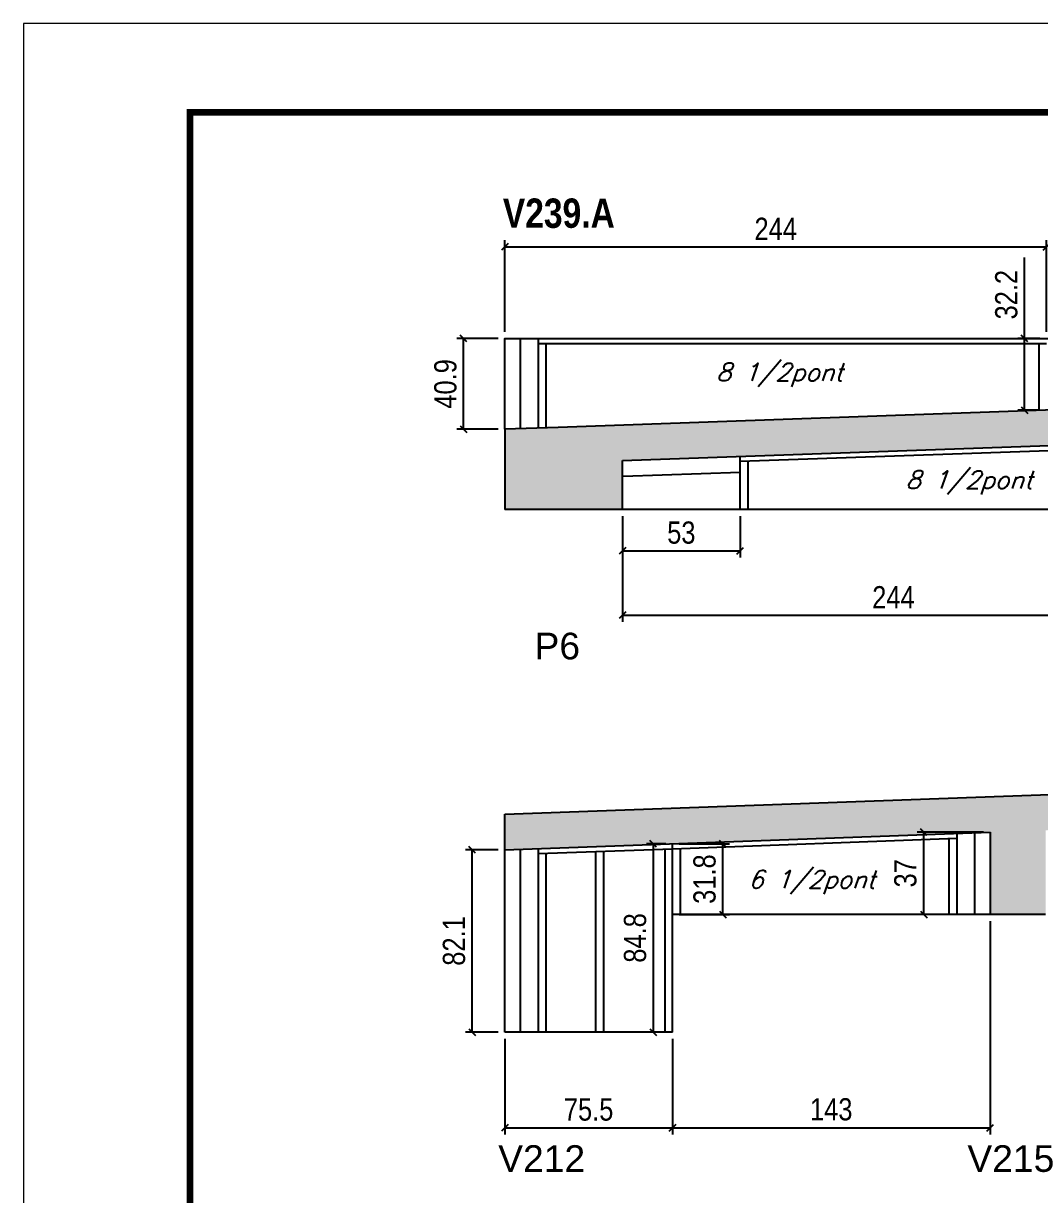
# Model space of a CAD drawing. Extents: x 2603 to 22413, y 1253 to 30260.
# Drawn here: x 7358 to 7816, y 15558 to 16086 of the extents above; entities that cross this region are included whole.
import ezdxf

# ---------------------------------------------------------------- set-up
doc = ezdxf.new("R2010")
doc.units = 0
doc.linetypes.add('DASHED', pattern=[0.75, 0.5, -0.25])
for name, color, linetype in [('5', 5, 'Continuous'), ('COTA', 241, 'Continuous'), ('NOMENCLATURA', 7, 'Continuous'), ('Painéis', 200, 'Continuous'), ('SARR_2.2x7', 40, 'Continuous'), ('SARR_3.5x7', 81, 'Continuous'), ('texto', 7, 'Continuous')]:
    doc.layers.add(name, color=color, linetype=linetype)
doc.layers.add('Folhas', color=255, linetype='Continuous', lineweight=9)
doc.layers.add('SARRAFO DE PRESSAO', color=251, linetype='DASHED', lineweight=9)
doc.styles.add('COTA TECNICA', font='techl___.ttf', dxfattribs={"height": 10})
doc.styles.add('Romans', font='romans.shx')
doc.styles.get("Standard").update_dxf_attribs({"font": 'arial.ttf'})
doc.styles.add('TECNICA', font='techb___.ttf', dxfattribs={"height": 10})
doc.dimstyles.new('PAINEL', dxfattribs={"dimtxt": 10, "dimasz": 3, "dimexe": 3, "dimexo": 3, "dimgap": 3, "dimtad": 1, "dimdec": 1, "dimzin": 12, "dimdsep": 46, "dimtxsty": 'COTA TECNICA', "dimblk1": 'OBLIQUE', "dimblk2": 'OBLIQUE', "dimsah": 1, "dimcen": 0.9, "dimclrd": 4, "dimclre": 4, "dimclrt": 240, "dimadec": 1, "dimazin": 3, "dimtfac": 1, "dimtdec": 1, "dimtmove": 0, "dimatfit": 3, "dimfxl": 1, "dimtolj": 1, "dimtzin": 12, "dimarcsym": 0})

# ---------------------------------------------------------------- blocks, each defined once
blk = doc.blocks.new('9999999999')
at = {"layer": 'Folhas'}
blk.add_lwpolyline([(98138.98, 34190.21), (99623.98, 34190.21), (99623.98, 35240.21), (98138.98, 35240.21)], close=True, dxfattribs=at)
at = {"layer": 'Folhas', "color": 30, "const_width": 3}
blk.add_lwpolyline([(98213.98, 34230.21), (99583.98, 34230.21), (99583.98, 35200.21), (98213.98, 35200.21)], close=True, dxfattribs=at)
blk = doc.blocks.new('_Oblique')
at = {"color": 0, "linetype": 'ByBlock', "lineweight": -2}
blk.add_line((-0.5, -0.5), (0.5, 0.5), dxfattribs=at)
blk = doc.blocks.new('*D1753')
at = {"layer": 'COTA', "color": 4, "linetype": 'ByBlock', "lineweight": -2, "transparency": 16777216}
for p, q in [((7790.21, 15722.03), (7760.36, 15722.03)), ((7763.36, 15685.03), (7763.36, 15722.03)), ((7790.21, 15685.03), (7760.36, 15685.03))]:
    blk.add_line(p, q, dxfattribs=at)
at = {"layer": 'Defpoints', "color": 0, "linetype": 'ByBlock', "transparency": 16777216}
for p in [(7763.36, 15722.03), (7793.21, 15722.03), (7793.21, 15685.03)]:
    blk.add_point(p, dxfattribs=at)
at = {"layer": 'COTA', "color": 4, "linetype": 'ByBlock', "lineweight": -2, "transparency": 16777216, "xscale": 3, "yscale": 3, "zscale": 3}
for p, rotation in [((7763.36, 15722.03), 90), ((7763.36, 15685.03), 270)]:
    blk.add_blockref('_Oblique', p, dxfattribs=dict(at, rotation=rotation))
at = {"layer": 'COTA', "color": 240, "linetype": 'ByBlock', "transparency": 16777216, "insert": (7755.14, 15703.53), "char_height": 10, "attachment_point": 5, "rotation": 90, "style": 'COTA TECNICA'}
blk.add_mtext('\\A1;37', dxfattribs=at)
blk = doc.blocks.new('*D1758')
at = {"layer": 'COTA', "color": 4, "linetype": 'ByBlock', "lineweight": -2, "transparency": 16777216}
for p, q in [((7574.71, 15629.03), (7574.71, 15585.98)), ((7650.21, 15629.03), (7650.21, 15585.98)), ((7574.71, 15588.98), (7650.21, 15588.98))]:
    blk.add_line(p, q, dxfattribs=at)
at = {"layer": 'Defpoints', "color": 0, "linetype": 'ByBlock', "transparency": 16777216}
for p in [(7574.71, 15632.03), (7650.21, 15632.03), (7650.21, 15588.98)]:
    blk.add_point(p, dxfattribs=at)
at = {"layer": 'COTA', "color": 4, "linetype": 'ByBlock', "lineweight": -2, "transparency": 16777216, "xscale": 3, "yscale": 3, "zscale": 3, "rotation": 180}
blk.add_blockref('_Oblique', (7574.71, 15588.98), dxfattribs=at)
at = {"layer": 'COTA', "color": 4, "linetype": 'ByBlock', "lineweight": -2, "transparency": 16777216, "xscale": 3, "yscale": 3, "zscale": 3}
blk.add_blockref('_Oblique', (7650.21, 15588.98), dxfattribs=at)
at = {"layer": 'COTA', "color": 240, "linetype": 'ByBlock', "transparency": 16777216, "insert": (7612.46, 15597.09), "char_height": 10, "attachment_point": 5, "style": 'COTA TECNICA'}
blk.add_mtext('\\A1;75.5', dxfattribs=at)
blk = doc.blocks.new('*D1759')
at = {"layer": 'COTA', "color": 4, "linetype": 'ByBlock', "lineweight": -2, "transparency": 16777216}
for p, q in [((7793.21, 15682.03), (7793.21, 15585.98)), ((7650.21, 15629.03), (7650.21, 15585.98)), ((7650.21, 15588.98), (7793.21, 15588.98))]:
    blk.add_line(p, q, dxfattribs=at)
at = {"layer": 'Defpoints', "color": 0, "linetype": 'ByBlock', "transparency": 16777216}
for p in [(7793.21, 15685.03), (7650.21, 15632.03), (7793.21, 15588.98)]:
    blk.add_point(p, dxfattribs=at)
at = {"layer": 'COTA', "color": 4, "linetype": 'ByBlock', "lineweight": -2, "transparency": 16777216, "xscale": 3, "yscale": 3, "zscale": 3, "rotation": 180}
blk.add_blockref('_Oblique', (7650.21, 15588.98), dxfattribs=at)
at = {"layer": 'COTA', "color": 4, "linetype": 'ByBlock', "lineweight": -2, "transparency": 16777216, "xscale": 3, "yscale": 3, "zscale": 3}
blk.add_blockref('_Oblique', (7793.21, 15588.98), dxfattribs=at)
at = {"layer": 'COTA', "color": 240, "linetype": 'ByBlock', "transparency": 16777216, "insert": (7721.71, 15597.2), "char_height": 10, "attachment_point": 5, "style": 'COTA TECNICA'}
blk.add_mtext('\\A1;143', dxfattribs=at)
blk = doc.blocks.new('*D1760')
at = {"layer": 'COTA', "color": 4, "linetype": 'ByBlock', "lineweight": -2, "transparency": 16777216}
for p, q in [((7647.21, 15716.83), (7638.5, 15716.83)), ((7641.5, 15716.83), (7641.5, 15632.03)), ((7647.21, 15632.03), (7638.5, 15632.03))]:
    blk.add_line(p, q, dxfattribs=at)
at = {"layer": 'Defpoints', "color": 0, "linetype": 'ByBlock', "transparency": 16777216}
for p in [(7650.21, 15716.83), (7641.5, 15632.03), (7650.21, 15632.03)]:
    blk.add_point(p, dxfattribs=at)
at = {"layer": 'COTA', "color": 4, "linetype": 'ByBlock', "lineweight": -2, "transparency": 16777216, "xscale": 3, "yscale": 3, "zscale": 3}
for p, rotation in [((7641.5, 15716.83), 90), ((7641.5, 15632.03), 270)]:
    blk.add_blockref('_Oblique', p, dxfattribs=dict(at, rotation=rotation))
at = {"layer": 'COTA', "color": 240, "linetype": 'ByBlock', "transparency": 16777216, "insert": (7633.41, 15674.43), "char_height": 10, "attachment_point": 5, "rotation": 90, "style": 'COTA TECNICA'}
blk.add_mtext('\\A1;84.8', dxfattribs=at)
blk = doc.blocks.new('*D1761')
at = {"layer": 'COTA', "color": 4, "linetype": 'ByBlock', "lineweight": -2, "transparency": 16777216}
for p, q in [((7653.21, 15716.83), (7675.94, 15716.83)), ((7672.94, 15685.03), (7672.94, 15716.83)), ((7653.21, 15685.03), (7675.94, 15685.03))]:
    blk.add_line(p, q, dxfattribs=at)
at = {"layer": 'Defpoints', "color": 0, "linetype": 'ByBlock', "transparency": 16777216}
for p in [(7650.21, 15716.83), (7672.94, 15716.83), (7650.21, 15685.03)]:
    blk.add_point(p, dxfattribs=at)
at = {"layer": 'COTA', "color": 4, "linetype": 'ByBlock', "lineweight": -2, "transparency": 16777216, "xscale": 3, "yscale": 3, "zscale": 3}
for p, rotation in [((7672.94, 15716.83), 90), ((7672.94, 15685.03), 270)]:
    blk.add_blockref('_Oblique', p, dxfattribs=dict(at, rotation=rotation))
at = {"layer": 'COTA', "color": 240, "linetype": 'ByBlock', "transparency": 16777216, "insert": (7664.7, 15700.93), "char_height": 10, "attachment_point": 5, "rotation": 90, "style": 'COTA TECNICA'}
blk.add_mtext('\\A1;31.8', dxfattribs=at)
blk = doc.blocks.new('*D1762')
at = {"layer": 'COTA', "color": 4, "linetype": 'ByBlock', "lineweight": -2, "transparency": 16777216}
for p, q in [((7571.71, 15714.09), (7556.97, 15714.09)), ((7559.97, 15632.03), (7559.97, 15714.09)), ((7571.71, 15632.03), (7556.97, 15632.03))]:
    blk.add_line(p, q, dxfattribs=at)
at = {"layer": 'Defpoints', "color": 0, "linetype": 'ByBlock', "transparency": 16777216}
for p in [(7559.97, 15714.09), (7574.71, 15714.09), (7574.71, 15632.03)]:
    blk.add_point(p, dxfattribs=at)
at = {"layer": 'COTA', "color": 4, "linetype": 'ByBlock', "lineweight": -2, "transparency": 16777216, "xscale": 3, "yscale": 3, "zscale": 3}
for p, rotation in [((7559.97, 15714.09), 90), ((7559.97, 15632.03), 270)]:
    blk.add_blockref('_Oblique', p, dxfattribs=dict(at, rotation=rotation))
at = {"layer": 'COTA', "color": 240, "linetype": 'ByBlock', "transparency": 16777216, "insert": (7551.87, 15673.06), "char_height": 10, "attachment_point": 5, "rotation": 90, "style": 'COTA TECNICA'}
blk.add_mtext('\\A1;82.1', dxfattribs=at)
blk = doc.blocks.new('*D1421')
at = {"layer": 'COTA', "color": 4, "linetype": 'ByBlock', "lineweight": -2, "transparency": 16777216}
for p, q in [((7571.71, 15944.36), (7553.14, 15944.36)), ((7556.14, 15903.51), (7556.14, 15944.36)), ((7571.71, 15903.51), (7553.14, 15903.51))]:
    blk.add_line(p, q, dxfattribs=at)
at = {"layer": 'Defpoints', "color": 0, "linetype": 'ByBlock', "transparency": 16777216}
for p in [(7556.14, 15944.36), (7574.71, 15944.36), (7574.71, 15903.51)]:
    blk.add_point(p, dxfattribs=at)
at = {"layer": 'COTA', "color": 4, "linetype": 'ByBlock', "lineweight": -2, "transparency": 16777216, "xscale": 3, "yscale": 3, "zscale": 3}
for p, rotation in [((7556.14, 15944.36), 90), ((7556.14, 15903.51), 270)]:
    blk.add_blockref('_Oblique', p, dxfattribs=dict(at, rotation=rotation))
at = {"layer": 'COTA', "color": 240, "linetype": 'ByBlock', "transparency": 16777216, "insert": (7548.01, 15923.93), "char_height": 10, "attachment_point": 5, "rotation": 90, "style": 'COTA TECNICA'}
blk.add_mtext('\\A1;40.9', dxfattribs=at)
blk = doc.blocks.new('*D1422')
at = {"layer": 'COTA', "color": 4, "linetype": 'ByBlock', "lineweight": -2, "transparency": 16777216}
for p, q in [((7808.79, 15944.36), (7808.79, 15980.89)), ((7815.71, 15944.36), (7805.79, 15944.36)), ((7808.79, 15912.16), (7808.79, 15944.36)), ((7815.71, 15912.16), (7805.79, 15912.16))]:
    blk.add_line(p, q, dxfattribs=at)
at = {"layer": 'Defpoints', "color": 0, "linetype": 'ByBlock', "transparency": 16777216}
for p in [(7808.79, 15944.36), (7818.71, 15944.36), (7818.71, 15912.16)]:
    blk.add_point(p, dxfattribs=at)
at = {"layer": 'COTA', "color": 4, "linetype": 'ByBlock', "lineweight": -2, "transparency": 16777216, "xscale": 3, "yscale": 3, "zscale": 3}
for p, rotation in [((7808.79, 15944.36), 90), ((7808.79, 15912.16), 270)]:
    blk.add_blockref('_Oblique', p, dxfattribs=dict(at, rotation=rotation))
at = {"layer": 'COTA', "color": 240, "linetype": 'ByBlock', "transparency": 16777216, "insert": (7800.57, 15964.12), "char_height": 10, "attachment_point": 5, "rotation": 90, "style": 'COTA TECNICA'}
blk.add_mtext('\\A1;32.2', dxfattribs=at)
blk = doc.blocks.new('*D1427')
at = {"layer": 'COTA', "color": 4, "linetype": 'ByBlock', "lineweight": -2, "transparency": 16777216}
for p, q in [((7627.71, 15864.36), (7627.71, 15816.79)), ((7871.71, 15864.36), (7871.71, 15816.79)), ((7627.71, 15819.79), (7871.71, 15819.79))]:
    blk.add_line(p, q, dxfattribs=at)
at = {"layer": 'Defpoints', "color": 0, "linetype": 'ByBlock', "transparency": 16777216}
for p in [(7627.71, 15867.36), (7871.71, 15867.36), (7871.71, 15819.79)]:
    blk.add_point(p, dxfattribs=at)
at = {"layer": 'COTA', "color": 4, "linetype": 'ByBlock', "lineweight": -2, "transparency": 16777216, "xscale": 3, "yscale": 3, "zscale": 3, "rotation": 180}
blk.add_blockref('_Oblique', (7627.71, 15819.79), dxfattribs=at)
at = {"layer": 'COTA', "color": 4, "linetype": 'ByBlock', "lineweight": -2, "transparency": 16777216, "xscale": 3, "yscale": 3, "zscale": 3}
blk.add_blockref('_Oblique', (7871.71, 15819.79), dxfattribs=at)
at = {"layer": 'COTA', "color": 240, "linetype": 'ByBlock', "transparency": 16777216, "insert": (7749.71, 15827.87), "char_height": 10, "attachment_point": 5, "style": 'COTA TECNICA'}
blk.add_mtext('\\A1;244', dxfattribs=at)
blk = doc.blocks.new('*D1431')
at = {"layer": 'COTA', "color": 4, "linetype": 'ByBlock', "lineweight": -2, "transparency": 16777216}
for p, q in [((7574.71, 15947.36), (7574.71, 15988.71)), ((7574.71, 15985.71), (7818.71, 15985.71)), ((7818.71, 15947.36), (7818.71, 15988.71))]:
    blk.add_line(p, q, dxfattribs=at)
at = {"layer": 'Defpoints', "color": 0, "linetype": 'ByBlock', "transparency": 16777216}
for p in [(7818.71, 15985.71), (7574.71, 15944.36), (7818.71, 15944.36)]:
    blk.add_point(p, dxfattribs=at)
at = {"layer": 'COTA', "color": 4, "linetype": 'ByBlock', "lineweight": -2, "transparency": 16777216, "xscale": 3, "yscale": 3, "zscale": 3, "rotation": 180}
blk.add_blockref('_Oblique', (7574.71, 15985.71), dxfattribs=at)
at = {"layer": 'COTA', "color": 4, "linetype": 'ByBlock', "lineweight": -2, "transparency": 16777216, "xscale": 3, "yscale": 3, "zscale": 3}
blk.add_blockref('_Oblique', (7818.71, 15985.71), dxfattribs=at)
at = {"layer": 'COTA', "color": 240, "linetype": 'ByBlock', "transparency": 16777216, "insert": (7696.71, 15993.78), "char_height": 10, "attachment_point": 5, "style": 'COTA TECNICA'}
blk.add_mtext('\\A1;244', dxfattribs=at)
blk = doc.blocks.new('*D1458')
at = {"layer": 'COTA', "color": 4, "linetype": 'ByBlock', "lineweight": -2, "transparency": 16777216}
for p, q in [((7627.71, 15864.36), (7627.71, 15845.7)), ((7680.71, 15864.36), (7680.71, 15845.7)), ((7627.71, 15848.7), (7680.71, 15848.7))]:
    blk.add_line(p, q, dxfattribs=at)
at = {"layer": 'Defpoints', "color": 0, "linetype": 'ByBlock', "transparency": 16777216}
for p in [(7627.71, 15867.36), (7680.71, 15867.36), (7680.71, 15848.7)]:
    blk.add_point(p, dxfattribs=at)
at = {"layer": 'COTA', "color": 4, "linetype": 'ByBlock', "lineweight": -2, "transparency": 16777216, "xscale": 3, "yscale": 3, "zscale": 3, "rotation": 180}
blk.add_blockref('_Oblique', (7627.71, 15848.7), dxfattribs=at)
at = {"layer": 'COTA', "color": 4, "linetype": 'ByBlock', "lineweight": -2, "transparency": 16777216, "xscale": 3, "yscale": 3, "zscale": 3}
blk.add_blockref('_Oblique', (7680.71, 15848.7), dxfattribs=at)
at = {"layer": 'COTA', "color": 240, "linetype": 'ByBlock', "transparency": 16777216, "insert": (7654.21, 15856.92), "char_height": 10, "attachment_point": 5, "style": 'COTA TECNICA'}
blk.add_mtext('\\A1;53', dxfattribs=at)

msp = doc.modelspace()

# ---------------------------------------------------------------- hatches: boundary and pattern name
at = {"layer": 'COTA', "linetype": 'ByBlock'}
h = msp.add_hatch(dxfattribs=at)
h.set_pattern_fill('AR-CONC', color=256, scale=0.03)
h.set_pattern_definition([(50, (-126418.0314, -5371.0305), (5.46554007, -0.47817257), [0.5715, -6.2865]), (355, (-126418.0314, -5371.0305), (-1.05730264, 5.73170536), [0.4572, -5.02921753]), (100.4514447, (-126417.576, -5371.0704), (4.40823741, 5.25353256), [0.48570026, -5.34270734]), (46.1842, (-126418.0314, -5369.5065), (8.13237123, -1.26126984), [0.85725, -9.42975]), (96.6355576, (-126417.354, -5369.612), (7.122124, 7.42278374), [0.7285507, -8.01406824]), (351.184151, (-126418.031, -5369.5065), (7.122124, 7.42278374), [0.685799, -7.54379196]), (21, (-126417.2694, -5369.8875), (4.54843174, -3.06795595), [0.5715, -6.2865]), (326, (-126417.2694, -5369.8875), (1.85406085, 5.52563898), [0.4572, -5.0292]), (71.451445, (-126416.8904, -5370.143), (6.40249258, 2.45768307), [0.48570026, -5.34269813]), (37.5, (-126418.0314, -5371.0305), (0.092658098, 2.536651166), [0, -4.96824, 0, -5.1054, 0, -5.04825]), (7.5, (-126418.0314, -5371.0305), (2.004589875, 3.005417245), [0, -2.91084, 0, -4.85394, 0, -1.92405]), (327.5, (-126419.7307, -5371.0305), (4.067717855, -0.17186232), [0, -1.905, 0, -5.9436, 0, -7.8867]), (317.5, (-126420.4927, -5371.0305), (4.44387544, 0.76279473), [0, -2.4765, 0, -3.94716, 0, -5.6007])])
h.paths.add_polyline_path([(7598.71, 15904.36), (7574.71, 15903.51), (7574.71, 15867.36), (7627.71, 15867.36), (7627.71, 15889.39), (8219.21, 15910.36), (8717.21, 15928.36), (8717.21, 15944.36), (8466.71, 15935.36), (8219.21, 15926.36)])
h = msp.add_hatch(dxfattribs=at)
h.set_pattern_fill('AR-CONC', color=256, scale=0.03)
h.set_pattern_definition([(50, (-126418.0314, -5360.124), (5.46554007, -0.47817257), [0.5715, -6.2865]), (355, (-126418.0314, -5360.124), (-1.05730264, 5.73170536), [0.4572, -5.02921753]), (100.4514447, (-126417.576, -5360.164), (4.40823741, 5.25353256), [0.48570026, -5.34270734]), (46.1842, (-126418.0314, -5358.6), (8.13237123, -1.26126984), [0.85725, -9.42975]), (96.6355576, (-126417.354, -5358.705), (7.122124, 7.42278374), [0.7285507, -8.01406824]), (351.184151, (-126418.031, -5358.6), (7.122124, 7.42278374), [0.685799, -7.54379196]), (21, (-126417.2694, -5358.981), (4.54843174, -3.06795595), [0.5715, -6.2865]), (326, (-126417.2694, -5358.981), (1.85406085, 5.52563898), [0.4572, -5.0292]), (71.451445, (-126416.8904, -5359.237), (6.40249258, 2.45768307), [0.48570026, -5.34269813]), (37.5, (-126418.0314, -5360.124), (0.092658098, 2.536651166), [0, -4.96824, 0, -5.1054, 0, -5.04825]), (7.5, (-126418.0314, -5360.124), (2.004589875, 3.005417245), [0, -2.91084, 0, -4.85394, 0, -1.92405]), (327.5, (-126419.7307, -5360.124), (4.067717855, -0.17186232), [0, -1.905, 0, -5.9436, 0, -7.8867]), (317.5, (-126420.4927, -5360.124), (4.44387544, 0.76279473), [0, -2.4765, 0, -3.94716, 0, -5.6007])])
h.paths.add_polyline_path([(7818.21, 15685.03), (7818.21, 15722.93), (8043.75, 15731.03), (8471.21, 15731.03), (8471.21, 15747.03), (8043.75, 15747.03), (7574.71, 15730.18), (7574.71, 15714.09), (7793.21, 15722.03), (7793.21, 15685.03)])

# ---------------------------------------------------------------- linework, layer by layer
for p, q in [((7574.71, 15903.51), (7574.71, 15867.36)), ((7627.71, 15867.36), (7574.71, 15867.36)), ((7574.71, 15730.18), (8043.75, 15747.03)), ((7574.71, 15714.09), (7574.71, 15730.18)), ((7818.21, 15685.03), (7793.21, 15685.03))]:
    msp.add_line(p, q, dxfattribs=at)
at = {"layer": 'Painéis', "linetype": 'Continuous'}
for p, q in [((7627.71, 15889.39), (8219.21, 15910.36)), ((7627.71, 15867.36), (7627.71, 15889.39)), ((7896.21, 15867.36), (7627.71, 15867.36)), ((7574.71, 15714.09), (7793.21, 15722.03)), ((7793.21, 15722.03), (7793.21, 15685.03)), ((7650.21, 15632.03), (7650.21, 15716.83)), ((7574.71, 15632.03), (7574.71, 15714.09)), ((7793.21, 15685.03), (7650.21, 15685.03)), ((7650.21, 15632.03), (7574.71, 15632.03))]:
    msp.add_line(p, q, dxfattribs=at)
msp.add_lwpolyline([(8717.21, 15944.36), (8466.71, 15935.36), (8219.21, 15926.36), (7598.71, 15904.36), (7574.71, 15903.51), (7574.71, 15944.36)], close=True, dxfattribs=at)
at = {"layer": 'SARR_2.2x7', "linetype": 'Continuous'}
for p, q in [((7581.71, 15944.36), (7581.71, 15903.76)), ((7589.71, 15942.16), (7818.71, 15942.16)), ((7680.71, 15889.07), (7871.71, 15895.84)), ((7627.96, 15882.39), (7680.71, 15884.26)), ((7786.21, 15721.78), (7786.21, 15685.03)), ((7589.71, 15712.43), (7650.21, 15714.63)), ((7650.21, 15714.63), (7778.21, 15719.29)), ((7581.71, 15714.34), (7581.71, 15632.03))]:
    msp.add_line(p, q, dxfattribs=at)
at = {"layer": 'SARR_3.5x7'}
for p, q in [((7589.71, 15944.36), (7589.71, 15904.04)), ((7593.21, 15942.16), (7593.21, 15904.16)), ((7815.21, 15942.16), (7815.21, 15912.04)), ((7680.71, 15867.36), (7680.71, 15891.27)), ((7684.21, 15889.19), (7684.21, 15867.36)), ((7778.21, 15721.49), (7778.21, 15685.03)), ((7589.71, 15714.63), (7589.71, 15632.03)), ((7646.71, 15714.5), (7646.71, 15632.03)), ((7653.71, 15714.76), (7653.71, 15685.03)), ((7774.71, 15719.16), (7774.71, 15685.03)), ((7593.21, 15712.56), (7593.21, 15632.03)), ((7615.62, 15713.37), (7615.62, 15632.03)), ((7619.12, 15713.5), (7619.12, 15632.03))]:
    msp.add_line(p, q, dxfattribs=at)

# ---------------------------------------------------------------- block references
at = {"layer": 'SARRAFO DE PRESSAO', "color": 6, "linetype": 'ByBlock'}
msp.add_blockref('9999999999', (-90781.01, -19153.93), dxfattribs=at)

# ---------------------------------------------------------------- texts
at = {"layer": '5', "linetype": 'Continuous'}
for s, p in [('P6', (7588.09, 15799.9)), ('V212', (7571.75, 15569.08)), ('V215', (7783.01, 15569.08))]:
    msp.add_text(s, height=12, rotation=0, dxfattribs=at).set_placement(p)
at = {"layer": 'NOMENCLATURA', "style": 'TECNICA'}
msp.add_text('V239.A', height=13.2, dxfattribs=at).set_placement((7573.83, 15994.23))
at = {"layer": 'texto', "color": 2, "char_height": 8, "attachment_point": 5, "style": 'Romans'}
for s, insert in [('{\\Q19;\\C256;8 1/2pont}', (7698.44, 15927.92)), ('{\\Q19;\\C256;8 1/2pont}', (7783.77, 15879.46)), ('{\\Q19;\\C256;6 1/2pont}', (7712.98, 15699.5))]:
    msp.add_mtext(s, dxfattribs=dict(at, insert=insert))

# ---------------------------------------------------------------- dimensions: what is measured, and where the dimension line sits
at = {"layer": 'COTA', "linetype": 'ByBlock'}
for base, p1, p2, picture, middle in [((7818.71, 15985.71), (7574.71, 15944.36), (7818.71, 15944.36), '*D1431', (7696.71, 15993.78)), ((7871.71, 15819.79), (7627.71, 15867.36), (7871.71, 15867.36), '*D1427', (7749.71, 15827.87)), ((7680.71, 15848.7), (7627.71, 15867.36), (7680.71, 15867.36), '*D1458', (7654.21, 15856.92)), ((7793.21, 15588.98), (7650.21, 15632.03), (7793.21, 15685.03), '*D1759', (7721.71, 15597.2)), ((7650.21, 15588.98), (7574.71, 15632.03), (7650.21, 15632.03), '*D1758', (7612.46, 15597.09))]:
    dim = msp.add_linear_dim(base=base, p1=p1, p2=p2, dimstyle='PAINEL', dxfattribs=at)
    dim.commit()
    dim.dimension.update_dxf_attribs({"geometry": picture, "text_midpoint": middle})
for base, p1, p2, picture, middle in [((7808.79, 15944.36), (7818.71, 15912.16), (7818.71, 15944.36), '*D1422', (7800.57, 15964.12)), ((7556.1401, 15944.3591), (7574.7115, 15903.5081), (7574.7115, 15944.3591), '*D1421', (7548.0085, 15923.9336)), ((7763.36, 15722.03), (7793.21, 15685.03), (7793.21, 15722.03), '*D1753', (7755.14, 15703.53)), ((7559.97, 15714.09), (7574.71, 15632.03), (7574.71, 15714.09), '*D1762', (7551.87, 15673.06)), ((7641.5, 15632.03), (7650.21, 15716.83), (7650.21, 15632.03), '*D1760', (7633.41, 15674.43)), ((7672.94, 15716.83), (7650.21, 15685.03), (7650.21, 15716.83), '*D1761', (7664.7, 15700.93))]:
    dim = msp.add_linear_dim(base=base, p1=p1, p2=p2, angle=90, dimstyle='PAINEL', dxfattribs=at)
    dim.commit()
    dim.dimension.update_dxf_attribs({"geometry": picture, "text_midpoint": middle})

doc.saveas('drawing.dxf')
